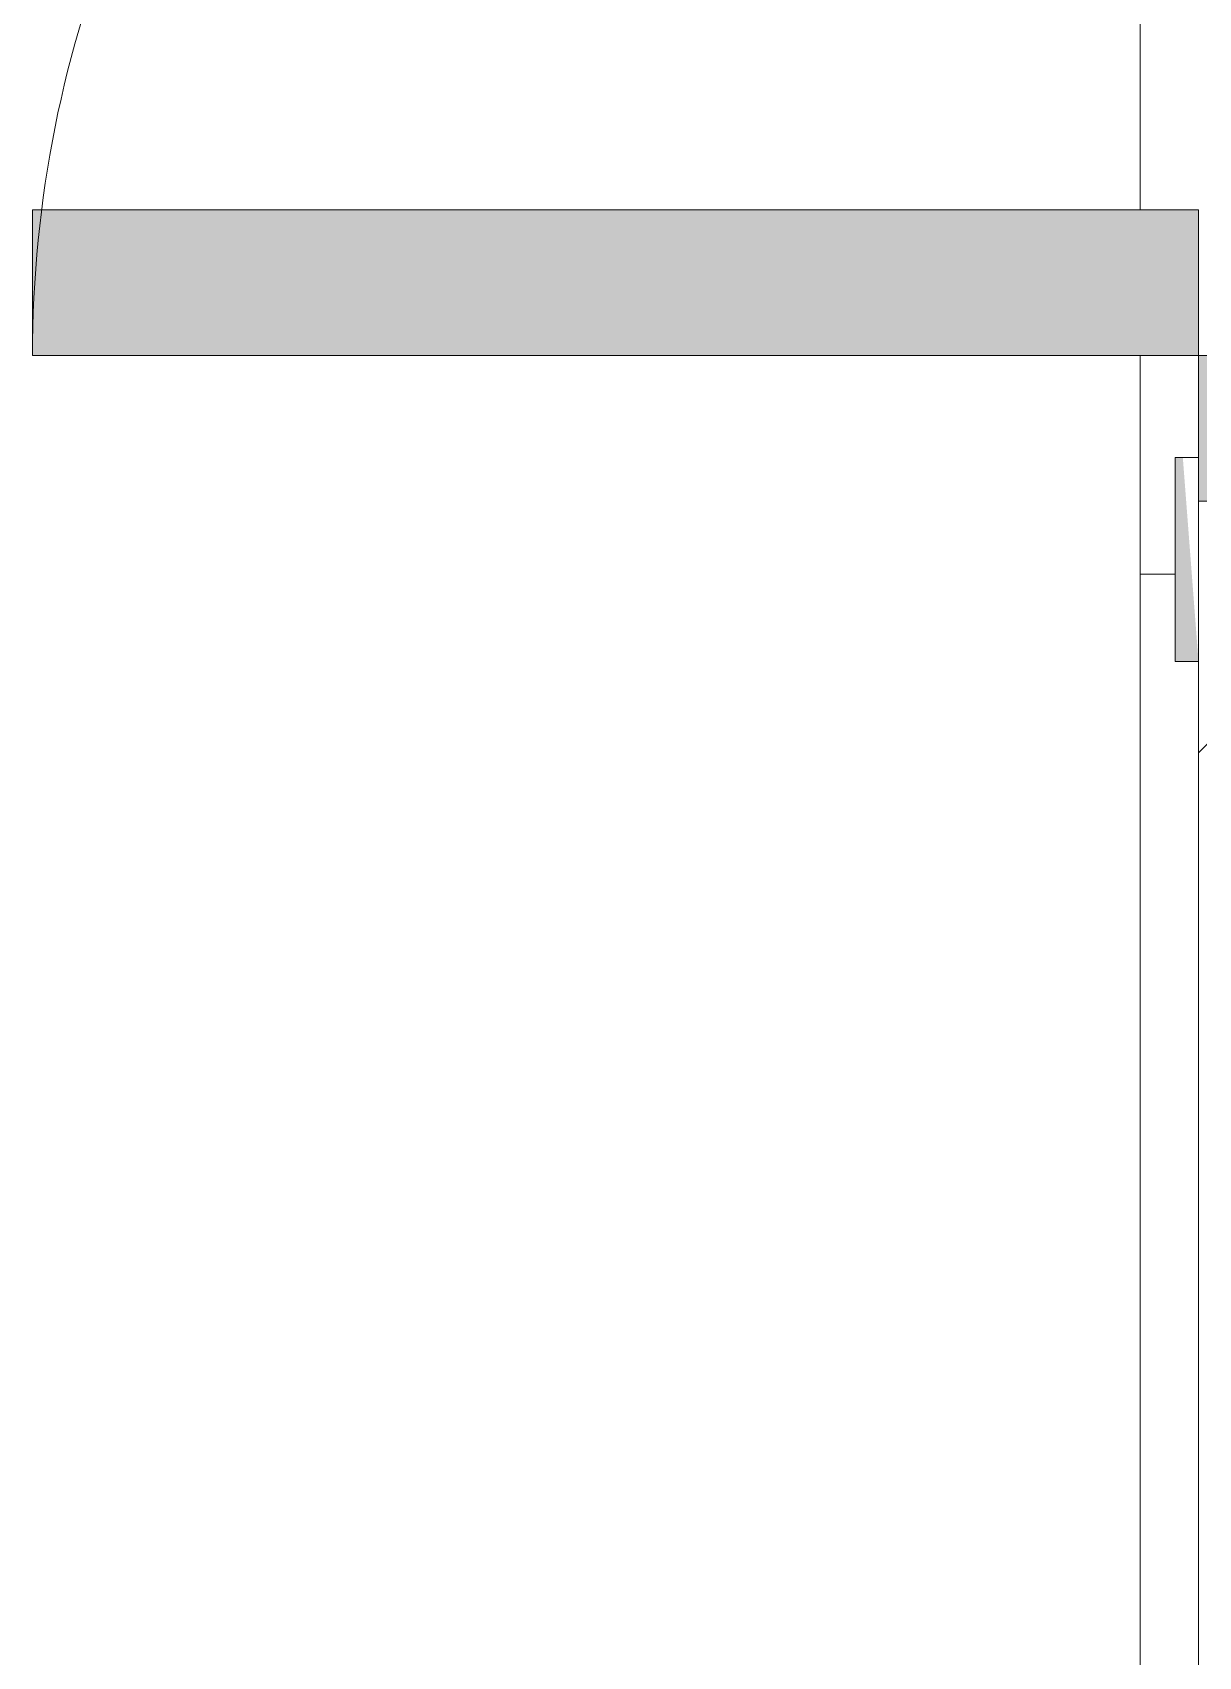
# Model space of a CAD drawing. Header units: millimetres. Extents: x 35144 to 233944, y -8553 to 29000.
# Drawn here: x 144804 to 145204, y 11729 to 12286 of the extents above; entities that cross this region are included whole.
import ezdxf

# ---------------------------------------------------------------- set-up
doc = ezdxf.new("R2010")
doc.units = ezdxf.units.MM
for name, color, linetype, lineweight, true_color in [('A-DOOR-3', 7, 'Continuous', 5, 0xaaaaaa), ('A-DOOR-4', 7, 'Continuous', 5, 0xe2e2e2), ('A-DOOR-FRAM-2', 7, 'Continuous', 5, 0xe2e2e2), ('A-DOOR-FRAM-3', 7, 'Continuous', 5, 0xaaaaaa), ('A-FLOR-1', 7, 'Continuous', 5, 0xaaaaaa)]:
    doc.layers.add(name, color=color, linetype=linetype, lineweight=lineweight, true_color=true_color)
doc.layers.add('I-WALL-32', color=7, linetype='Continuous', lineweight=5)

# ---------------------------------------------------------------- blocks, each defined once
blk = doc.blocks.new('110_Дверь_СКБ_2Ст - Д-2 1450x2100h_Лестничная клетка EIS60-31891763-1_5_2_птичка')
at = {"layer": 'A-DOOR-4'}
blk.add_hatch(color=256, dxfattribs=at).paths.add_polyline_path([(-637.5, 110), (-587.5, 110), (-587.5, 510), (-637.5, 510), (-637.5, 130)])
h = blk.add_hatch(color=256, dxfattribs=at)
h.paths.add_polyline_path([(-687.5, 110), (-687.5, 30), (-627.5, 30), (-627.5, 60), (-637.5, 60), (-637.5, 110), (-657.78, 110)])
h.paths.add_polyline_path([(652.5, 60), (652.5, 30), (712.5, 30), (712.5, 110), (662.5, 110), (662.5, 60)])
at = {"layer": 'A-DOOR-FRAM-2'}
blk.add_hatch(color=256, dxfattribs=at).paths.add_polyline_path([(-742.5, 118), (-742.5, 110), (-672.5, 115.38), (-672.5, 118), (-712.5, 118)])
at = {"layer": 'A-DOOR-3'}
for p, q in [((-637.5, 510), (-637.5, 110)), ((-587.5, 510), (-637.5, 510)), ((-587.5, 110), (-587.5, 510)), ((-637.5, 110), (-587.5, 110))]:
    blk.add_line(p, q, dxfattribs=at)
blk.add_arc((-637.5, 110), 400, 360, 90, dxfattribs=at)
at = {"layer": 'A-DOOR-FRAM-3'}
for p, q in [((-672.5, 118), (-742.5, 118)), ((-742.5, 118), (-742.5, 110)), ((-672.5, 110), (-672.5, 118)), ((-742.5, 110), (-672.5, 110)), ((-637.5, 110), (-687.5, 110)), ((-687.5, 110), (-687.5, 30)), ((-637.5, 60), (-637.5, 110))]:
    blk.add_line(p, q, dxfattribs=at)

msp = doc.modelspace()

# ---------------------------------------------------------------- hatches: boundary and pattern name
at = {"layer": 'I-WALL-32'}
h = msp.add_hatch(dxfattribs=at)
h.set_pattern_fill('FP_91', color=256, style=0, pattern_type=2)
h.set_pattern_definition([(45, (106933.74, 0), (-285.123, 285.123), []), (45, (107218.87, 0), (-285.123, 285.123), [504.031, -100.806, 16.764, -84.042])])
h.paths.add_polyline_path([(145324.74, 11200), (145324.74, 12125), (145203.74, 12125), (145203.74, 11200)])
h.paths.add_polyline_path([(145203.74, 13525), (145324.74, 13525), (145324.74, 15200), (145203.74, 15200), (145203.74, 13550)])

# ---------------------------------------------------------------- linework, layer by layer
at = {"layer": 'A-FLOR-1'}
for p, q in [((145183.74, 13425), (145183.74, 12225)), ((145183.74, 11220), (145183.74, 12175)), ((145183.74, 12100), (145195.74, 12100))]:
    msp.add_line(p, q, dxfattribs=at)
at = {"layer": 'I-WALL-32'}
msp.add_line((145203.74, 12070), (145203.74, 11200), dxfattribs=at)

# ---------------------------------------------------------------- block references
at = {"layer": 'A-DOOR-3', "rotation": 89.99999999999991}
msp.add_blockref('110_Дверь_СКБ_2Ст - Д-2 1450x2100h_Лестничная клетка EIS60-31891763-1_5_2_птичка', (145313.74, 12812.5), dxfattribs=at)

doc.saveas('drawing.dxf')
